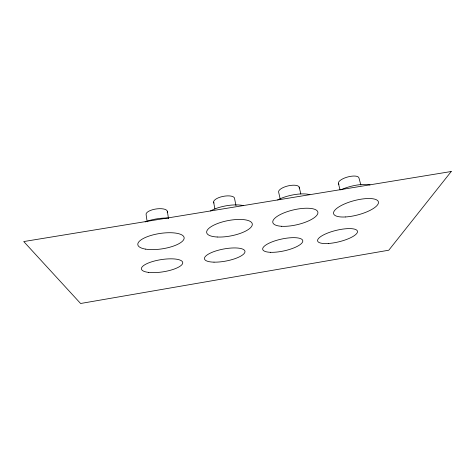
<?xml version="1.0" encoding="UTF-8"?>
<svg xmlns="http://www.w3.org/2000/svg" width="475" height="475" viewBox="0 0 475 475"><rect width="100%" height="100%" fill="white"/><g stroke="black" fill="none" stroke-linecap="round" stroke-linejoin="round"><path stroke-width="0.71" d="M360.911 185.155L358.969 178.012A10.646 3.812 -15.3 0 0 346.602 177.3A10.646 3.812 -15.3 0 0 338.972 184.294M338.396 183.433L340.058 189.846M299.191 187.085L300.823 193.978M280.191 199.025L278.73 192.512A10.61 3.942 -13.3 0 1 288.61 185.773A10.61 3.942 -13.3 0 1 299.232 188.13M235.98 205.622L234.597 198.651A10.652 4.026 -10.8 0 0 222.751 196.46A10.652 4.026 -10.8 0 0 214.011 203.057M213.613 202.065L214.92 209.065M167.337 211.268L168.459 218.304M147.167 221.795L146.128 214.73A10.759 4.02 -8.3 0 1 157.053 208.846A10.759 4.02 -8.3 0 1 167.206 212.343M145.124 221.944A23.239 8.2 -8.5 0 1 168.726 218.078M210.449 210.959A23.02 8.217 -10.9 0 1 243.271 205.58M277.632 199.951A22.925 8.045 -13.1 0 1 309.89 194.667M340.777 189.869A22.996 7.772 -15 0 1 370.049 184.947M451.25 171.505L388.793 250.206L80.596 303.495L23.75 241.555L451.25 171.505M328.593 243.473A20.502 5.872 -13.7 0 0 357.473 231.295A20.502 5.872 -13.7 0 0 326.562 233.498A20.502 5.872 -13.7 0 0 328.593 243.473M270.667 252.314A20.502 6.038 -12.3 0 0 302.652 241.799A20.502 6.038 -12.3 0 0 274.853 240.884A20.502 6.038 -12.3 0 0 270.667 252.314M214.011 262.152A20.597 6.128 -10.6 0 0 244.987 251.786A20.597 6.128 -10.6 0 0 215.163 251.18A20.597 6.128 -10.6 0 0 214.011 262.152M148.372 272.365A20.912 6.181 -8.9 0 0 182.335 264.088A20.912 6.181 -8.9 0 0 155.473 260.751A20.912 6.181 -8.9 0 0 148.372 272.365M145.582 249.126A23.423 7.766 -8.7 0 0 183.683 239.667A23.423 7.766 -8.7 0 0 153.621 234.727A23.423 7.766 -8.7 0 0 145.582 249.126M217.2 237.007A23.204 7.784 -10.9 0 0 252.29 224.728A23.204 7.784 -10.9 0 0 218.939 223.024A23.204 7.784 -10.9 0 0 217.2 237.007M281.366 226.272A23.109 7.618 -13 0 0 317.692 213.833A23.109 7.618 -13 0 0 286.965 211.761A23.109 7.618 -13 0 0 281.366 226.272M345.283 216.968A23.174 7.362 -14.8 0 0 378.474 202.279A23.174 7.362 -14.8 0 0 344.227 204.084A23.174 7.362 -14.8 0 0 345.283 216.968"/></g></svg>
